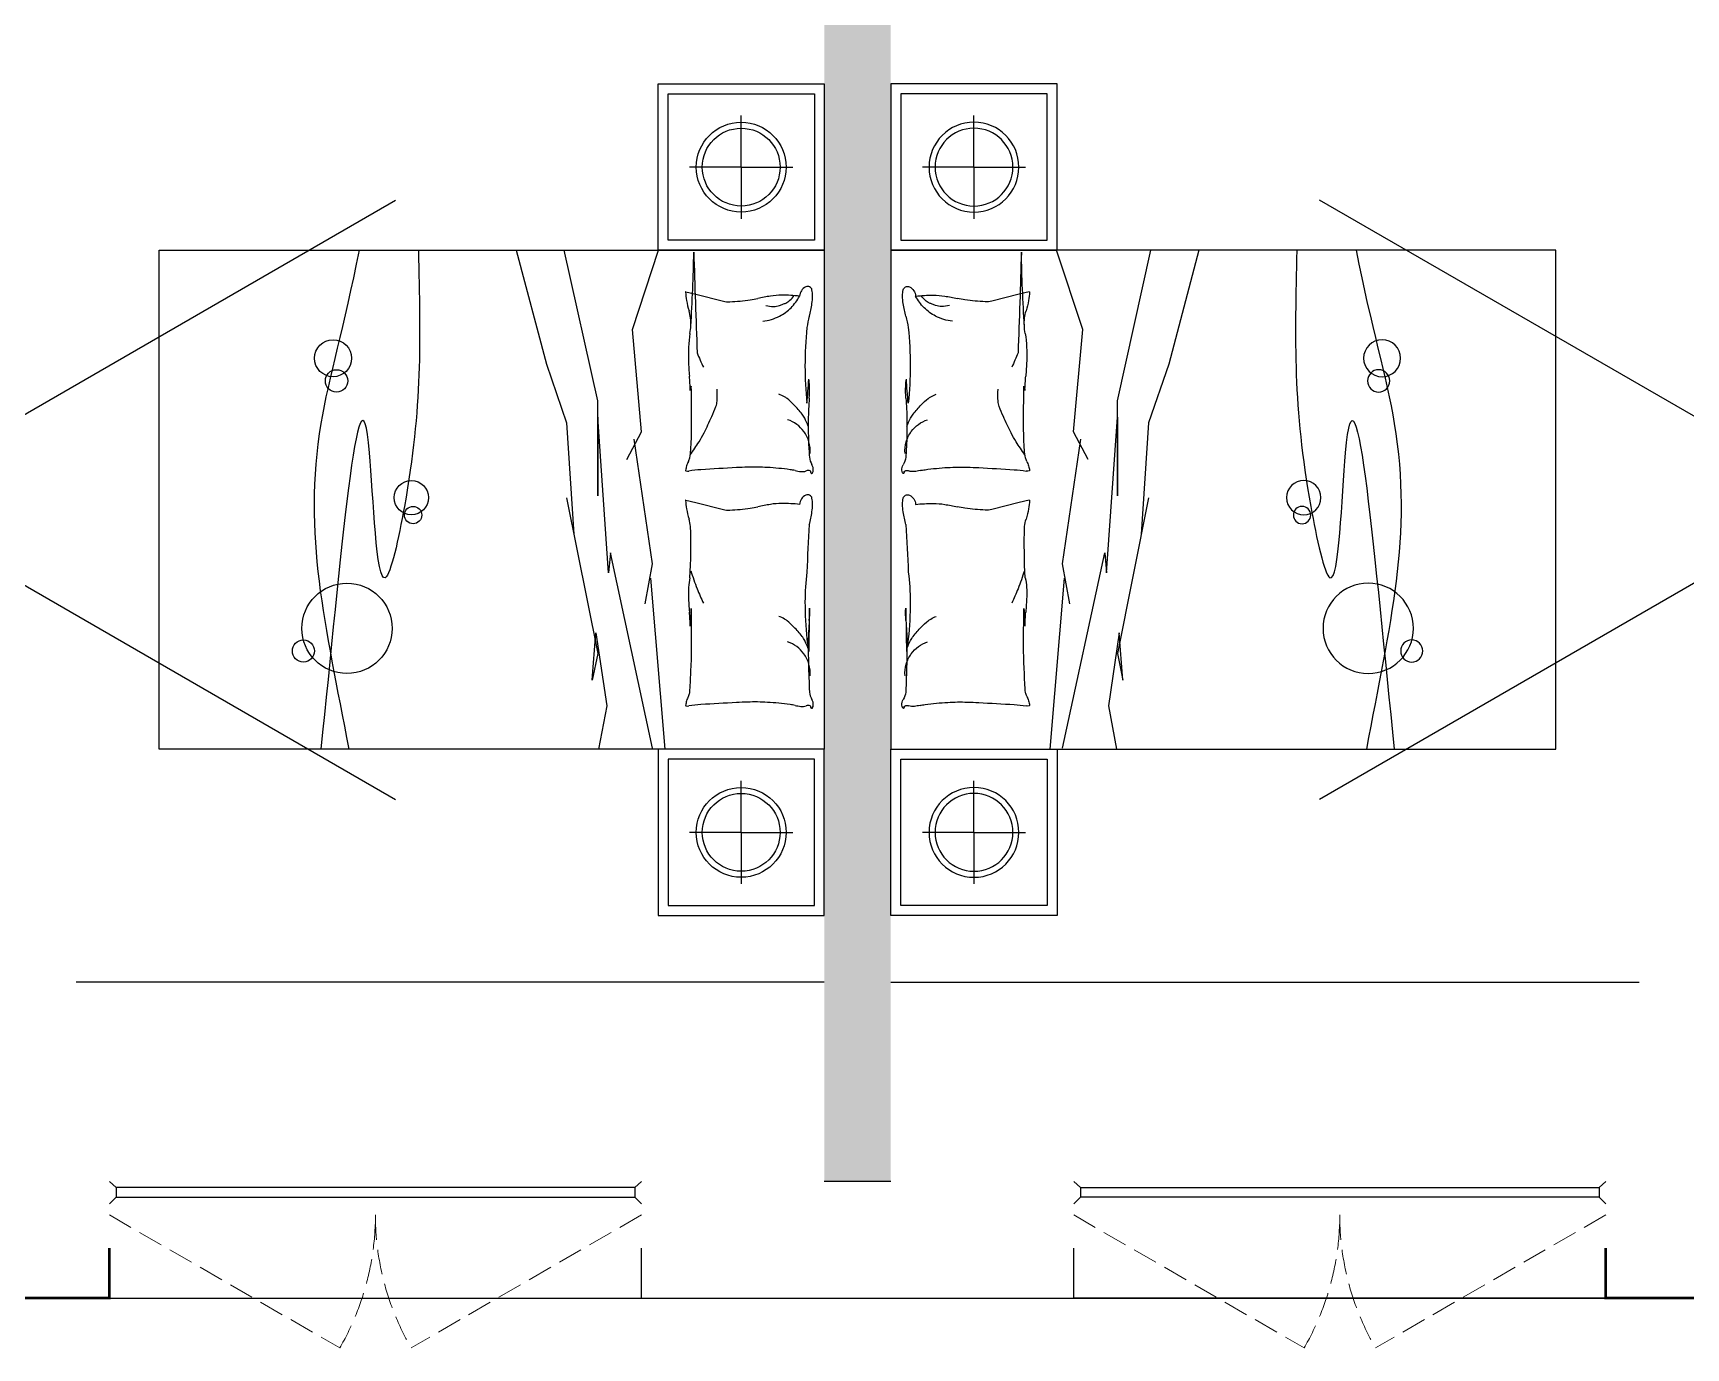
# Model space of a CAD drawing. Extents: x 2803505 to 5851001, y -1372902 to 24339.
# Drawn here: x 3291483 to 3296453, y -948323 to -944370 of the extents above; entities that cross this region are included whole.
import ezdxf

# ---------------------------------------------------------------- set-up
doc = ezdxf.new("R2010")
doc.units = 0
doc.header["$LTSCALE"] = 1000
doc.header["$MEASUREMENT"] = 0
doc.linetypes.add('DASH', pattern=[0.35, 0.25, -0.1])
doc.layers.get('0').update_dxf_attribs({"linetype": 'CONTINUOUS'})
for name, color, linetype in [('!!电气', 1, 'CONTINUOUS'), ('3-栏杆1', 252, 'CONTINUOUS'), ('3.5方案汇报，与郭总、侯月琴确定户型_t8$0$2020.03.04 -1安徽标准化洋房户型(UA）_t8_t8$0$A-家具-FURN', 251, 'CONTINUOUS'), ('3.5方案汇报，与郭总、侯月琴确定户型_t8$0$2020.03.04 -1安徽标准化洋房户型(UA）_t8_t8$0$fur', 252, 'CONTINUOUS'), ('3.5方案汇报，与郭总、侯月琴确定户型_t8$0$2020.03.04 -1安徽标准化洋房户型(UA）_t8_t8$0$FURN', 252, 'CONTINUOUS'), ('3.5方案汇报，与郭总、侯月琴确定户型_t8$0$2020.03.04 -1安徽标准化洋房户型(UA）_t8_t8$0$看线', 154, 'CONTINUOUS'), ('保温', 6, 'CONTINUOUS'), ('看线', 185, 'CONTINUOUS')]:
    doc.layers.add(name, color=color, linetype=linetype)
doc.layers.add('WINDOW', color=146, linetype='CONTINUOUS', lineweight=20)

# ---------------------------------------------------------------- blocks, each defined once
blk = doc.blocks.new('GDFGDGRD')
at = {"layer": '保温', "linetype": 'Continuous', "ltscale": 10}
h = blk.add_hatch(dxfattribs=at)
h.set_pattern_fill('HEX', color=251, scale=10, angle=90, style=0)
h.set_pattern_definition([(90, (-70765.89117912838, -152124.7360933621), (-16.49778, 1.010197673501861e-15), [9.525, -19.05]), (210, (-70765.89117912838, -152124.7360933621), (8.248889999999996, -14.28749658604684), [9.525, -19.05]), (150, (-70765.89117912838, -152115.2110933621), (-8.248890000000003, -14.28749658604684), [9.525, -19.05])])
h.paths.add_polyline_path([(433016.677671614, 363923.7248245182), (433216.6776553047, 363923.7248245182), (433216.6776158109, 368523.7247332072), (433016.6776321201, 368523.7249298521)])
at = {"layer": '保温', "color": 251, "linetype": 'ByBlock', "ltscale": 10}
blk.add_line((433016.5787096247, 363923.7248245177), (433216.5787096269, 363923.724824505), dxfattribs=at)
blk = doc.blocks.new('ASDFSD')
at = {"layer": '3-栏杆1', "color": 5}
for p, q in [((681762.5879415963, 334937.5442401596), (681742.3193111992, 334955.3318184742)), ((681742.3193111992, 334955.3318184742), (681762.5879414161, 334937.5442403179)), ((681762.5879414161, 334937.5442403179), (681762.5879414133, 334908.2619604596)), ((683322.0506670028, 334937.4781505512), (681762.5879414163, 334937.5226424761)), ((683322.0506668226, 334937.5442278689), (683342.3192972196, 334955.3318061834)), ((683342.3192972196, 334955.3318061834), (683322.0506670028, 334937.5442280272)), ((683322.0506670028, 334937.5442280272), (683322.0506670056, 334908.2619481689)), ((681742.3193347491, 334888.4150854239), (681762.5879414133, 334908.2619604596)), ((681762.5879414135, 334908.2403724216), (683322.0506670056, 334908.1959003614)), ((683322.0506670056, 334908.2619481689), (683342.3192736697, 334888.4150731332)), ((683342.3192736697, 334888.4150731332), (683322.0506670056, 334908.2619481689))]:
    blk.add_line(p, q, dxfattribs=at)
blk = doc.blocks.new('3.5方案汇报，与郭总、侯月琴确定户型_t8$0$2020.03.04 -1安徽标准化洋房户型(UA）_t8_t8$0$A-F-Bed1500-4')
at = {"color": 252}
for p, q in [((-750, 0), (750, 0)), ((-750, -2000), (-750, 0)), ((750, 0), (750, -2000)), ((-617.7616681484506, -386.1678229130339), (-597.1052253507078, -303.5976939790417)), ((8.50855775270611, -386.1678229130339), (29.16500055044889, -303.5976939788088)), ((-625.2731553353369, -416.1934013820719), (-617.7616681484506, -386.1678229130339)), ((0.9970705658197403, -416.1934013820719), (8.50855775270611, -386.1678229130339)), ((750, -478.7751651676372), (236.2117371819913, -522.2103799527977)), ((-511.9317226624116, -577.1798769615125), (-750, -498.5179049889557)), ((192.2032949095592, -516.7134267324582), (-181.868435013108, -571.682923741173)), ((746.33831248153, -516.7134267324582), (159.196948508732, -643.1432804106735)), ((313.2264670683071, -538.7012044200674), (192.2032949095592, -516.7134267324582)), ((-203.8726855423301, -549.6951108605135), (-511.9317226624116, -577.1798769615125)), ((-121.3568195393309, -593.6707366220653), (-203.8726855423301, -549.6951108605135)), ((159.196948508732, -643.1432804106735), (219.7085639815778, -648.6402336307801)), ((-297.3905886290595, -681.6219529521186), (-750, -781.9198113195598)), ((-11.33574325218797, -681.6219529518858), (-297.3905886290595, -681.6219529521186)), ((219.7085639815778, -648.6402336307801), (-247.8811278147623, -681.6219529518858)), ((-247.8811278147623, -681.6219529518858), (-11.33574325218797, -681.6219529518858)), ((-5.834665923379362, -775.0701225022785), (461.7549670860171, -681.6219529518858)), ((399.7718516308814, -687.1189061722253), (619.8140629930422, -654.1371868508868)), ((542.7992743197829, -698.1128126126714), (399.7718516308814, -687.1189061722253)), ((461.7549670860171, -681.6219529518858), (542.7992743197829, -698.1128126126714)), ((619.8140629930422, -654.1371868508868), (750, -678.7815798122901)), ((-407.4117237040773, -835.5365727311), (-231.3779546143487, -775.0701225022785)), ((-231.3779546143487, -775.0701225022785), (103.2992309322581, -753.2596241997089)), ((-750, -926.6360268753488), (-407.4117237040773, -835.5365727311)), ((750, -2000), (-750, -2000))]:
    blk.add_line(p, q, dxfattribs=at)
for points in [[(-221.2358808247373, -48.4499370441772, 0.02784216218710925), (-245.0176549861208, -59.06310973060317, 0.04868500777511277), (-257.5544203873724, -67.14686379302293, 0.02366646222630654), (-285.4776938995346, -91.50591961527243, 0.03122341845377973), (-304.5009703617543, -112.185090259416, 0.04680097368508041), (-309.6089792819694, -119.8512246275786, 0.02319083204715396), (-317.6459259726107, -136.5808198016603)], [(-139.249232025817, -42.7511342507787, 0.08815313181814681), (-173.7790566831827, -46.29488889290951, 0.08815313181902454), (-204.9744019890204, -61.51715610316023, 0.07754712070292484), (-226.620638509281, -83.12931038974784, 0.07754712070444297), (-240.6538191596046, -110.3086151876487)], [(-135.4935864089057, -403.0572284564842, 0.01610775216538851), (-174.4123205458745, -376.8253474652302, 0.02459882653293369), (-201.2185604190454, -361.7720933710225, 0.009477215100867024), (-250.2568336464465, -338.4738929325249, 0.0159372813057892), (-280.0888819471002, -326.1168072121218, 0.07252085289905216), (-296.4292581798509, -322.5305621267762, 0.03333927880047234), (-332.6689003454521, -322.3637158314232)], [(-521.7384666698053, -401.5331427433994, 0.009729474472361587), (-744.4496543509886, -392.5013080853969, 0.002723181774252113), (-441.5664151413366, -382.4145902951714, 0.007970500852809087), (-419.821477971971, -373.3759234382305, 0.007970500855136745), (-398.375706737861, -363.6487096799538)], [(213.4660011697561, -401.5331427433994, 0.009729474472361587), (240.7548134885728, -392.5013080853969, 0.009729474473291038), (267.6715636532754, -382.4145902951714, 0.007970500852809087), (289.416500822641, -373.3759234382305, 0.007970500855136745), (310.862272056751, -363.6487096797209)]]:
    blk.add_lwpolyline(points, format="xyb", dxfattribs=at)
for centre, radius in [((-6.30894747748971, -1241.852265570778), 51.58965469094711), ((46.07884426414967, -1236.617397223366), 26.18686817343938), ((386.5995559524745, -1435.542531394865), 135.8260201244952), ((-425.4113549496979, -1477.421507525025), 55.67098179216729), ((-357.3072224175557, -1466.951765938429), 33.53479937890176), ((454.7036966560408, -1566.414333024062), 33.13048385271835)]:
    blk.add_circle(centre, radius, dxfattribs=at)
for centre, radius, start, end in [((-628.3414259647252, -49.99225914152339), 13.12400763483671, 101.2723767491829, 206.5805210736168), ((-613.2361623944016, -125.7768511082977), 90.3993165445249, 90, 101.2723767491829), ((-613.2361623927718, -196.5102532042656), 161.132718640496, 81.56280626608805, 90), ((-634.3106601447798, -338.5882092060056), 304.7651663573313, 74.25601660039709, 81.56280626608805), ((-485.8864607433788, 187.8959194081835), 242.2405746093072, 254.2560166003971, 262.4531487862034), ((-335.3091080090962, -196.8550412300974), 152.3768302830959, 92.5385855987967, 100.189876582625), ((-468.1052776970901, -1934.016663561109), 1890.100630726493, 84.61873047501305, 86.78995671789357), ((-329.2266520054545, -334.0459967916831), 289.7025545990662, 85.19815447038404, 92.5385855987967), ((-231.8794743344188, 824.7829774564598), 873.2080458157864, 265.1981544703841, 269.4242593250203), ((-225.6387776343618, 1445.815266054589), 1494.271689717824, 269.4242593250203, 271.9078869210661), ((-203.2166801504791, 772.7058309009299), 820.7889043784693, 271.9078869210661, 275.2591878802243), ((-132.9245127314935, 9.065650589298457), 53.92039297184105, 275.2591878802243, 300.6512549356904), ((-90.71347370848525, -62.1638139039278), 28.87700087226759, 85.69746007519794, 120.6512549414286), ((-90.43086032988504, -58.40740353497677), 25.10997430189502, 68.21169773668494, 85.69746007519794), ((-72.2088030242594, -48.59070091624744), 15.59499963617817, 158.0096009477628, 201.4209842488662), ((-82.7019373390358, -44.35324466158636), 4.278555704586578, 78.10694305107273, 158.0096009477628), ((-81.34237842075527, -37.8977983717341), 2.318503280731092, 258.1069430575997, 19.56396719818077), ((-82.37983752437867, -38.26648592855781), 3.419526398665837, 19.56396718337717, 68.21169772429774), ((-2.07120006356854, -49.99225914152339), 13.12400763483671, 101.2723767491829, 206.5805210736168), ((13.03406350675505, -125.7768511082977), 90.3993165445249, 90, 101.2723767491829), ((13.03406350838486, -196.5102532040328), 161.132718640496, 81.56280626608805, 90), ((-8.040434243623167, -338.5882092057727), 304.7651663573313, 74.25601660039709, 81.56280626608805), ((347.7647450969089, 4073.153131101746), 4127.45548347206, 266.2060126425075, 268.1914537772366), ((338.9455687275622, -334.0459967914503), 289.7025545990662, 85.19815447038404, 92.5385855987967), ((498.7204649767373, 6156.757255722769), 6203.786664957764, 268.4056676524657, 269.6045789805927), ((436.292746398598, 824.7829774564598), 873.2080458157864, 265.1981544703841, 269.4242593250203), ((362.2702780038817, 474.0518832043745), 529.2819795624205, 276.0866954021577, 280.189876582625), ((530.2692489571637, -267.1320031944197), 234.021836131568, 110.8602819915767, 117.2395874937872), ((442.533443098655, 1445.815266054589), 1494.271689717824, 269.4242593250203, 271.9078869210661), ((521.629974546493, -141.6877224512864), 99.20502275752371, 105.9352418457458, 126.0863612402911), ((443.400542817777, 2582.659089343157), 2630.741319032906, 271.0646636373529, 272.9365498579432), ((521.6299745468423, -141.6877224522177), 99.20502275853231, 85.78412244607468, 105.9352418457458), ((573.231081123813, 9.065650589298457), 53.92039297184105, 275.2591878802243, 300.6512549356904), ((615.4421201468213, -62.16381390369497), 28.87700087226759, 85.69746007519794, 120.6512549414286), ((615.7247335254215, -58.40740353474393), 25.10997430189502, 68.21169773668494, 85.69746007519794), ((633.9467908310471, -48.59070091601461), 15.59499963617817, 158.0096009477628, 201.4209842488662), ((623.4536565162707, -44.35324466135353), 4.278555704586578, 78.10694305107273, 158.0096009477628), ((624.8132154345512, -37.89779837150127), 2.318503280731092, 258.1069430575997, 19.56396719818077), ((623.7757563309278, -38.26648592832498), 3.419526398665837, 19.56396718337717, 68.21169772429774), ((-609.5053405356593, -40.5678583746776), 34.18623553474303, 206.5805210736168, 265.5997908527732), ((-123.3520142054185, -127.7512521895114), 491.8309499016032, 173.7676352583287, 180), ((-666.9327176788356, -163.1189644287806), 89.8545583439198, 41.44290606445839, 53.73593242867623), ((-676.2830024565337, -199.1041415601503), 139.9446217386989, 45.0976165080812, 62.79640743685439), ((-402.0984047877137, 1074.751451480202), 1132.911323380744, 264.1432992901358, 270.0012636383574), ((-402.0734187968774, 990.8247237696778), 1048.984595394926, 270, 276.0866954021577), ((106.1292718000477, -129.3105819632765), 198.3336164092538, 167.8905418753753, 172.3191033009795), ((-328.3490169269498, -36.09148694598116), 246.0324298307895, 347.8905418753753, 351.8665172916235), ((-117.2500239664223, -66.26119471597485), 32.788447275897, 351.8665172916235, 21.42098424886616), ((16.76488536503166, -40.56785837537609), 34.18623553396625, 206.5805210736168, 265.5997908527732), ((502.9182116948068, -127.7512521895114), 491.8309499016032, 173.7676352583287, 180), ((307.1645600019256, 624.524859480327), 682.6847311054545, 262.4531487862034, 270), ((307.1645599977346, 990.8247237699106), 1048.984595394926, 270, 276.0866954021577), ((538.5956741444534, -254.0127849450801), 225.1969116393629, 133.8115076753877, 140.9650640087837), ((653.8282331556547, -374.1278852566611), 391.6486463229035, 128.3885663838108, 133.8115076753877), ((458.2982833771966, -127.3293288974091), 76.78123187456048, 117.2395874878568, 128.3885663838108), ((521.6299745454453, -141.6877224501222), 99.20502275521251, 143.8233548632496, 161.5603484898353), ((521.6299745460274, -141.6877224475611), 99.2050227541671, 126.0863612402911, 143.8233548632496), ((812.2848656553542, -129.3105819632765), 198.3336164092538, 167.8905418753753, 172.3191033009795), ((377.8065769283567, -36.09148694598116), 246.0324298307895, 347.8905418753753, 351.8665172916235), ((588.9055698888842, -66.26119471597485), 32.788447275897, 351.8665172916235, 21.42098424886616), ((-411.2041313839145, -127.7512521899771), 203.9788327231081, 180, 189.6843662906793), ((-639.0122753605247, -138.4665995449759), 52.60821364254281, 25.35511672604316, 41.44290606445839), ((-728.0098174433224, -180.6403350499459), 151.0926614666538, 21.81492367501513, 25.35511672604316), ((-778.5756133535178, -200.8804898306262), 205.5588306139067, 18.77989883407001, 21.81492367501513), ((-637.1340477054473, -152.7852195657324), 56.16381224036447, 0, 18.77989883407001), ((-676.28300245828, -199.1041415615473), 139.9446217408266, 27.39882557864935, 45.0976165080812), ((-676.2830024510622, -199.1041415615473), 139.944621734397, 16.51497588371314, 27.39882557864935), ((814.4362170802196, -224.8369715914596), 913.0531557024722, 172.3191033009795, 176.6312513789692), ((215.0660945163108, -127.7512521899771), 203.9788327231081, 180, 189.6843662906793), ((534.794852689025, -214.8086926101241), 200.1861671667296, 151.6832362035009, 156.9972308943948), ((401.9782707632985, -143.2441972449888), 49.31628471400698, 140.9650640087837, 151.6832362035009), ((1520.591810935526, -224.8369715914596), 913.0531557024722, 172.3191033009795, 176.6312513789692), ((257.1871764346724, -13.68873065826483), 882.032812274582, 189.6843662906793, 192.1983793662628), ((-672.5028725169832, -152.7852195664309), 91.53263705188874, 345.3148933670589, 0), ((-676.2830024525756, -199.1041415601503), 139.9446217354562, 5.63112618007712, 16.51497587092328), ((580.5149428424193, -211.0675232911017), 678.7269722582655, 176.6312513789692, 181.6330886383216), ((883.4574023353634, -13.68873063707724), 882.0328122786037, 189.6843662906793, 192.1983793662628), ((1286.670536698191, -211.0675232806243), 678.7269722581079, 176.6312513789692, 181.6330886383216), ((-914.8928671346512, -267.0667035630904), 317.1219007156818, 8.005050951176866, 12.19837936626278), ((-1253.223493065336, -314.6463874252513), 658.7817297255854, 2.664881811253276, 8.005050951176866), ((1266.736566224368, -191.5030051479116), 1365.227436036072, 181.6330886383216, 183.0549578030348), ((-288.6226412339602, -267.0667035502847), 317.1219007134373, 8.005050951176866, 12.19837936626278), ((-626.9532671646448, -314.646387435263), 658.781729726516, 2.664881811253276, 8.005050951176866), ((1972.892160080606, -191.5030051479116), 1365.227436036072, 181.6330886383216, 183.0549578030348), ((-662.7922229029937, -287.1650418220088), 67.71125242046591, 345.9548063017074, 2.664881811253276), ((13519.62342564139, 462.4293625634164), 13635.55196031889, 183.0549578030348, 183.50485753629), ((-36.52199700183701, -287.1650418220088), 67.71125242046591, 345.9548063017074, 2.664881811253276), ((14225.77901949716, 462.4293624446727), 13635.5519603121, 183.0549578030348, 183.50485753629), ((230.1554761371808, -351.5202197786421), 321.1810663000431, 183.50485753629, 189.9983581996), ((936.3110699924873, -351.5202197786421), 321.1810663000431, 183.50485753629, 189.9983581996), ((-624.3837098155636, -416.4159061615355), 0.9168542466615369, 165.9550628184118, 274.0829399967642), ((-643.596068381099, -147.2659479903523), 270.7516457491696, 274.0829399967642, 279.4841043331464), ((-636.8265665104846, -187.7879541774746), 229.6680828437212, 279.4841043331464, 287.3864123713414), ((-532.4193359486526, -521.2289212362375), 119.7367658728862, 96.43405368305908, 107.3864123713414), ((-529.4862536445726, -547.2383784356061), 145.9110822079476, 78.44143822268722, 96.43405368968716), ((-433.1903298820835, 75.24777236650698), 484.2003257956834, 262.0391745989814, 271.8978990650748), ((-484.5293514018413, 994.4599731999915), 1404.763554182042, 272.7490648362864, 274.6175821802166), ((-273.5085289981216, -1618.252534490777), 1216.456855347142, 92.6096299651822, 94.61758218021657), ((-244.8405229367781, -6117.738517785911), 5718.506036013494, 89.71345520095782, 90.97037843475093), ((-320.9846268149558, -340.6514992373995), 62.90506594346241, 250.7862899696913, 262.7759744107171), ((-222.0629191251937, -1563.303399197292), 1164.013960197597, 86.42602720317774, 89.71345520095782), ((-158.595426295884, -547.1507680877112), 145.8812122925293, 77.13096199806675, 86.42602720317774), ((-136.1912941676565, -449.0857025985606), 45.28945216349266, 62.7158828671123, 77.13096199806675), ((-80.25877119449433, -340.6446779980324), 76.72654245404146, 242.7158828671123, 253.778848955687), ((-77.2546353507787, -330.31860432541), 87.48073371430169, 253.778848955687, 262.8796063852586), ((-87.93453427380882, -415.8138407743536), 1.321023312779486, 262.8796063935308, 343.3022341338442), ((-105.1835315445205, -410.639626707416), 19.32936577002646, 343.3022341338442, 9.998358199600041), ((1.886516085127369, -416.4159061617684), 0.916854246280022, 165.9550627909102, 274.0829399701515), ((-17.32584248040803, -147.2659479803406), 270.7516457590064, 274.0829399967642, 279.4841043331464), ((-10.55634060932789, -187.7879541772418), 229.6680828437212, 279.4841043331464, 287.3864123713414), ((93.85088995250408, -521.2289212360047), 119.7367658728862, 96.43405368305908, 107.3864123713414), ((135.7515557262814, -2065.299789458048), 1663.97324612543, 86.58211283388943, 91.90513284376604), ((281.0498948738677, -178.8987857152242), 230.0529023427443, 258.4414382226872, 272.7490648362864), ((224.7086273927707, 994.4599732002243), 1404.763554182042, 272.7490648362864, 274.6175821802166), ((423.3316977967042, -6117.738517743535), 5718.506035971117, 89.71345520095782, 90.97037843475093), ((412.2958440557122, 653.8769799049478), 1057.417088687074, 265.3453049384535, 268.2683873446387), ((435.7294497964904, -1618.252534490777), 1216.456855347142, 92.6096299651822, 94.61758218021657), ((446.109301607823, -1563.303399197292), 1164.013960197597, 86.42602720317774, 89.71345520095782), ((495.2166236483026, -1386.336985076312), 985.062967065069, 85.05950514263797, 88.63567947894549), ((569.96429968765, -449.0857025983278), 45.28945216349266, 62.7158828671123, 77.13096199806675), ((625.8968226608122, -340.6446779980324), 76.72654245404146, 242.7158828671123, 253.778848955687), ((628.9009585045278, -330.31860432541), 87.48073371430169, 253.778848955687, 262.8796063852586), ((618.2210595814977, -415.8138407743536), 1.321023312779486, 262.8796063935308, 343.3022341338442), ((600.972062310786, -410.639626707416), 19.32936577002646, 343.3022341338442, 9.998358199600041)]:
    blk.add_arc(centre, radius, start, end, dxfattribs=at)
for points, knots in [([(-750, -1220.912777505815), (-476.814266057685, -1214.753384231823), (-219.4599993759766, -1206.616908891127), (406.6843391740695, -1343.619838840561), (-750, -1378.347516756039), (203.8595337867737, -1456.506617772859), (750, -1514.06561530754)], [0, 0, 0, 0, 692.7859228564369, 915.1608489588393, 1290.086230292408, 2337.669759119592, 2337.669759119592, 2337.669759119592, 2337.669759119592]), ([(-750, -1398.898428504122), (-520.3506864029914, -1444.700659054564), (-8.960546384565532, -1599.528082831064), (374.4130517626181, -1500.230366172269), (750, -1430.307658155682)], [0, 0, 0, 0, 470.0992431246647, 1589.098475282663, 1589.098475282663, 1589.098475282663, 1589.098475282663])]:
    blk.add_open_spline(points, degree=3, knots=knots, dxfattribs=at)
blk = doc.blocks.new('3.5方案汇报，与郭总、侯月琴确定户型_t8$0$2020.03.04 -1安徽标准化洋房户型(UA）_t8_t8$0$VCBCXVBCXVBV')
at = {"color": 252}
for p, q in [((212022.0000002291, 120965.4999999998), (212022.0000002291, 121120.4999999998)), ((212022.0000002291, 120965.4999999998), (211867.0000002291, 120965.4999999998)), ((212022.0000002291, 120965.4999999998), (212022.0000002291, 120810.4999999998)), ((212022.0000002291, 120965.4999999998), (212177.0000002291, 120965.4999999998)), ((212022.0000002291, 118965.4999999995), (212022.0000002291, 119120.4999999995)), ((212022.0000002291, 118965.4999999995), (211867.0000002291, 118965.4999999995)), ((212022.0000002291, 118965.4999999995), (212022.0000002291, 118810.4999999995)), ((212022.0000002291, 118965.4999999995), (212177.0000002291, 118965.4999999995))]:
    blk.add_line(p, q, dxfattribs=at)
for points in [[(211772.0000002291, 120715.4999999997), (211772.0000002291, 121215.4999999998), (212272.0000002291, 121215.4999999998), (212272.0000002291, 120715.4999999997)], [(211802.0000002291, 120745.4999999997), (211802.0000002291, 121185.4999999998), (212242.0000002291, 121185.4999999998), (212242.0000002291, 120745.4999999997)], [(211772.0000002291, 119215.4999999997), (211772.0000002291, 118715.4999999995), (212272.0000002291, 118715.4999999995), (212272.0000002291, 119215.4999999997)], [(211802.0000002291, 119185.4999999997), (211802.0000002291, 118745.4999999995), (212242.0000002291, 118745.4999999995), (212242.0000002291, 119185.4999999997)]]:
    blk.add_lwpolyline(points, close=True, dxfattribs=at)
for centre, radius in [((212022.0000002291, 120965.4999999998), 135), ((212022.0000002291, 120965.4999999998), 117), ((212022.0000002291, 118965.4999999995), 135), ((212022.0000002291, 118965.4999999995), 117)]:
    blk.add_circle(centre, radius, dxfattribs=at)
at = {"layer": '3.5方案汇报，与郭总、侯月琴确定户型_t8$0$2020.03.04 -1安徽标准化洋房户型(UA）_t8_t8$0$A-家具-FURN', "color": 252, "rotation": 270}
blk.add_blockref('3.5方案汇报，与郭总、侯月琴确定户型_t8$0$2020.03.04 -1安徽标准化洋房户型(UA）_t8_t8$0$A-F-Bed1500-4', (212271.9999992447, 119965.4999999997), dxfattribs=at)
blk = doc.blocks.new('3.5方案汇报，与郭总、侯月琴确定户型_t8$0$2020.03.04 -1安徽标准化洋房户型(UA）_t8_t8$0$sdfgsdfgsdfg')
at = {"layer": '3.5方案汇报，与郭总、侯月琴确定户型_t8$0$2020.03.04 -1安徽标准化洋房户型(UA）_t8_t8$0$FURN'}
h = blk.add_hatch(dxfattribs=at)
h.set_pattern_fill('ANSI31', color=256, scale=100, angle=225, style=0)
h.set_pattern_definition([(360, (-130272.1253712806, -44238.08861426391), (4.000000000000001e-15, 9.152000002052633), [])])
h.paths.add_polyline_path([(-68957.79749128432, -54984.28760824916), (-68957.79749128432, -54178.91160806853), (-68972.00357232452, -54178.91160806853), (-68972.00357232452, -54984.28760824916)])
for p, q in [((-68997.53502674983, -54581.59960815882), (-70393.88986594346, -53775.41376586619)), ((-68957.79749128432, -54178.91160806853), (-68997.53502674983, -54178.91160806853)), ((-68997.53502674983, -54178.91160806853), (-68997.53502674983, -54984.28760824916)), ((-68972.00357232452, -54178.91160806853), (-68972.00357232452, -54984.28760824916)), ((-68957.79749128432, -54178.91160806853), (-68957.79749128432, -54984.28760824916)), ((-68957.79749128432, -54230.77538025462), (-68920.03037832933, -54290.48807915693)), ((-68957.79749128432, -54306.47667307929), (-68920.03037832933, -54306.47667307929)), ((-68920.03037832933, -54872.71113716076), (-68920.03037832933, -54290.48807915693)), ((-68937.59503988666, -54343.05047872105), (-68937.59503988666, -54352.61863628913)), ((-68920.03037832933, -54343.05047872105), (-68937.59503988666, -54343.05047872105)), ((-68937.59503988666, -54352.61863628913), (-68920.03037832933, -54352.61863628913)), ((-68920.03037832933, -54352.61863628913), (-68920.03037832933, -54343.05047872105)), ((-68937.59503988666, -54444.23015367643), (-68937.59503988666, -54453.79831124451)), ((-68920.03037832933, -54444.23015367643), (-68937.59503988666, -54444.23015367643)), ((-68937.59503988666, -54453.79831124451), (-68920.03037832933, -54453.79831124451)), ((-68920.03037832933, -54453.79831124451), (-68920.03037832933, -54444.23015367643)), ((-68937.59503988666, -54536.4461206969), (-68937.59503988666, -54546.01427826498)), ((-68920.03037832933, -54536.4461206969), (-68937.59503988666, -54536.4461206969)), ((-68937.59503988666, -54546.01427826498), (-68920.03037832933, -54546.01427826498)), ((-68920.03037832933, -54546.01427826498), (-68920.03037832933, -54536.4461206969)), ((-68997.53502674983, -54581.59960815887), (-70393.88986594346, -55387.78545045173)), ((-68937.59503988666, -54626.75309562082), (-68937.59503988666, -54617.18493805271)), ((-68937.59503988666, -54617.18493805271), (-68920.03037832933, -54617.18493805271)), ((-68920.03037832933, -54617.18493805271), (-68920.03037832933, -54626.75309562082)), ((-68920.03037832933, -54626.75309562082), (-68937.59503988666, -54626.75309562082)), ((-68937.59503988666, -54718.96906264129), (-68937.59503988666, -54709.40090507318)), ((-68937.59503988666, -54709.40090507318), (-68920.03037832933, -54709.40090507318)), ((-68920.03037832933, -54709.40090507318), (-68920.03037832933, -54718.96906264129)), ((-68920.03037832933, -54718.96906264129), (-68937.59503988666, -54718.96906264129)), ((-68937.59503988666, -54820.14873759664), (-68937.59503988666, -54810.58058002857)), ((-68937.59503988666, -54810.58058002857), (-68920.03037832933, -54810.58058002857)), ((-68920.03037832933, -54820.14873759664), (-68937.59503988666, -54820.14873759664)), ((-68920.03037832933, -54810.58058002857), (-68920.03037832933, -54820.14873759664)), ((-68957.79749128432, -54856.72254323841), (-68920.03037832933, -54856.72254323841)), ((-68957.79749128432, -54932.42383606308), (-68920.03037832933, -54872.71113716076)), ((-68997.53502674983, -54984.28760824916), (-68957.79749128432, -54984.28760824916))]:
    blk.add_line(p, q, dxfattribs=at)
blk = doc.blocks.new('A$C1C403CBE')
at = {"color": 252, "const_width": 8}
for points in [[(34949.99999882933, -100.000522596878), (34949.99999882933, -250.000522596878), (35249.99999882933, -250.000522596878), (35249.99999883305, -100.0000088935485)], [(40050.00000486523, -100.000522596878), (40050.00000486523, -250.000522596878), (39750.00000486523, -250.000522596878), (39750.0000048615, -100.0000088935485)]]:
    blk.add_lwpolyline(points, dxfattribs=at)
at = {"layer": '3.5方案汇报，与郭总、侯月琴确定户型_t8$0$2020.03.04 -1安徽标准化洋房户型(UA）_t8_t8$0$看线', "color": 252, "ltscale": 10}
for p, q in [((37399.9999989504, 699.9999907963211), (35149.99999863096, 699.999990832177)), ((37600.00000929739, 699.9999907963211), (39850.00000961684, 699.999990832177))]:
    blk.add_line(p, q, dxfattribs=at)
at = {"layer": 'WINDOW', "color": 252, "linetype": 'DASH', "ltscale": 0.3}
for points in [[(35249.99999856157, -8.195405825972557e-06), (35942.82032159436, -400.0000081973849, 0.1316524975905399), (36049.99999856809, -8.18772241473198e-06)], [(36849.99999857415, -8.195405825972557e-06), (36157.17967554135, -400.0000081973849, -0.1316524975905399), (36049.99999856809, -8.18772241473198e-06)], [(38150.00001422642, -8.195405825972557e-06), (38842.82033725921, -400.0000081973849, 0.1316524975905399), (38950.00001423247, -8.18772241473198e-06)], [(39750.00001423899, -8.195405825972557e-06), (39057.17969120573, -400.0000081973849, -0.1316524975905399), (38950.00001423247, -8.18772241473198e-06)]]:
    blk.add_lwpolyline(points, format="xyb", dxfattribs=at)
at = {"layer": '看线', "color": 252, "ltscale": 0.5}
for points in [[(35249.99999852432, -100.0000083051855), (35249.99999852432, -250.0000083051855), (36849.999998549, -250.0000081780599), (36849.99999854993, -100.0000082039041)], [(39750.00001427624, -100.0000083051855), (39750.00001427624, -250.0000083051855), (38150.00001425156, -250.0000081780599), (38150.00001425017, -100.0000082039041)], [(35249.99999882933, -250.0005231313407), (39750.00000486523, -250.0005231313407)]]:
    blk.add_lwpolyline(points, dxfattribs=at)
at = {"color": 252, "xscale": -1}
for name, p in [('GDFGDGRD', (470616.578702189, -363823.7248325947)), ('ASDFSD', (721492.319325476, -334855.331827242))]:
    blk.add_blockref(name, p, dxfattribs=at)
at = {"color": 252}
blk.add_blockref('ASDFSD', (-646492.3193126749, -334855.331827242), dxfattribs=at)
at = {"layer": '3.5方案汇报，与郭总、侯月琴确定户型_t8$0$2020.03.04 -1安徽标准化洋房户型(UA）_t8_t8$0$fur'}
blk.add_blockref('3.5方案汇报，与郭总、侯月琴确定户型_t8$0$2020.03.04 -1安徽标准化洋房户型(UA）_t8_t8$0$VCBCXVBCXVBV', (-174872.0005941377, -117815.5000086875), dxfattribs=at)
at = {"layer": '3.5方案汇报，与郭总、侯月琴确定户型_t8$0$2020.03.04 -1安徽标准化洋房户型(UA）_t8_t8$0$fur', "xscale": -1}
blk.add_blockref('3.5方案汇报，与郭总、侯月琴确定户型_t8$0$2020.03.04 -1安徽标准化洋房户型(UA）_t8_t8$0$VCBCXVBCXVBV', (249871.9999939078, -117815.5000086875), dxfattribs=at)
at = {"layer": '3.5方案汇报，与郭总、侯月琴确定户型_t8$0$2020.03.04 -1安徽标准化洋房户型(UA）_t8_t8$0$fur', "yscale": 1.1175, "zscale": 1.1175, "rotation": 180}
for p, xscale in [((-42554.74598488212, -58844.93757080554), 1.1175), ((117554.7453846522, -58844.93757080554), -1.1175)]:
    blk.add_blockref('3.5方案汇报，与郭总、侯月琴确定户型_t8$0$2020.03.04 -1安徽标准化洋房户型(UA）_t8_t8$0$sdfgsdfgsdfg', p, dxfattribs=dict(at, xscale=xscale))

msp = doc.modelspace()

# ---------------------------------------------------------------- block references
at = {"layer": '!!电气'}
msp.add_blockref('A$C1C403CBE', (3256462.126758167, -947922.8713685728), dxfattribs=at)

doc.saveas('drawing.dxf')
